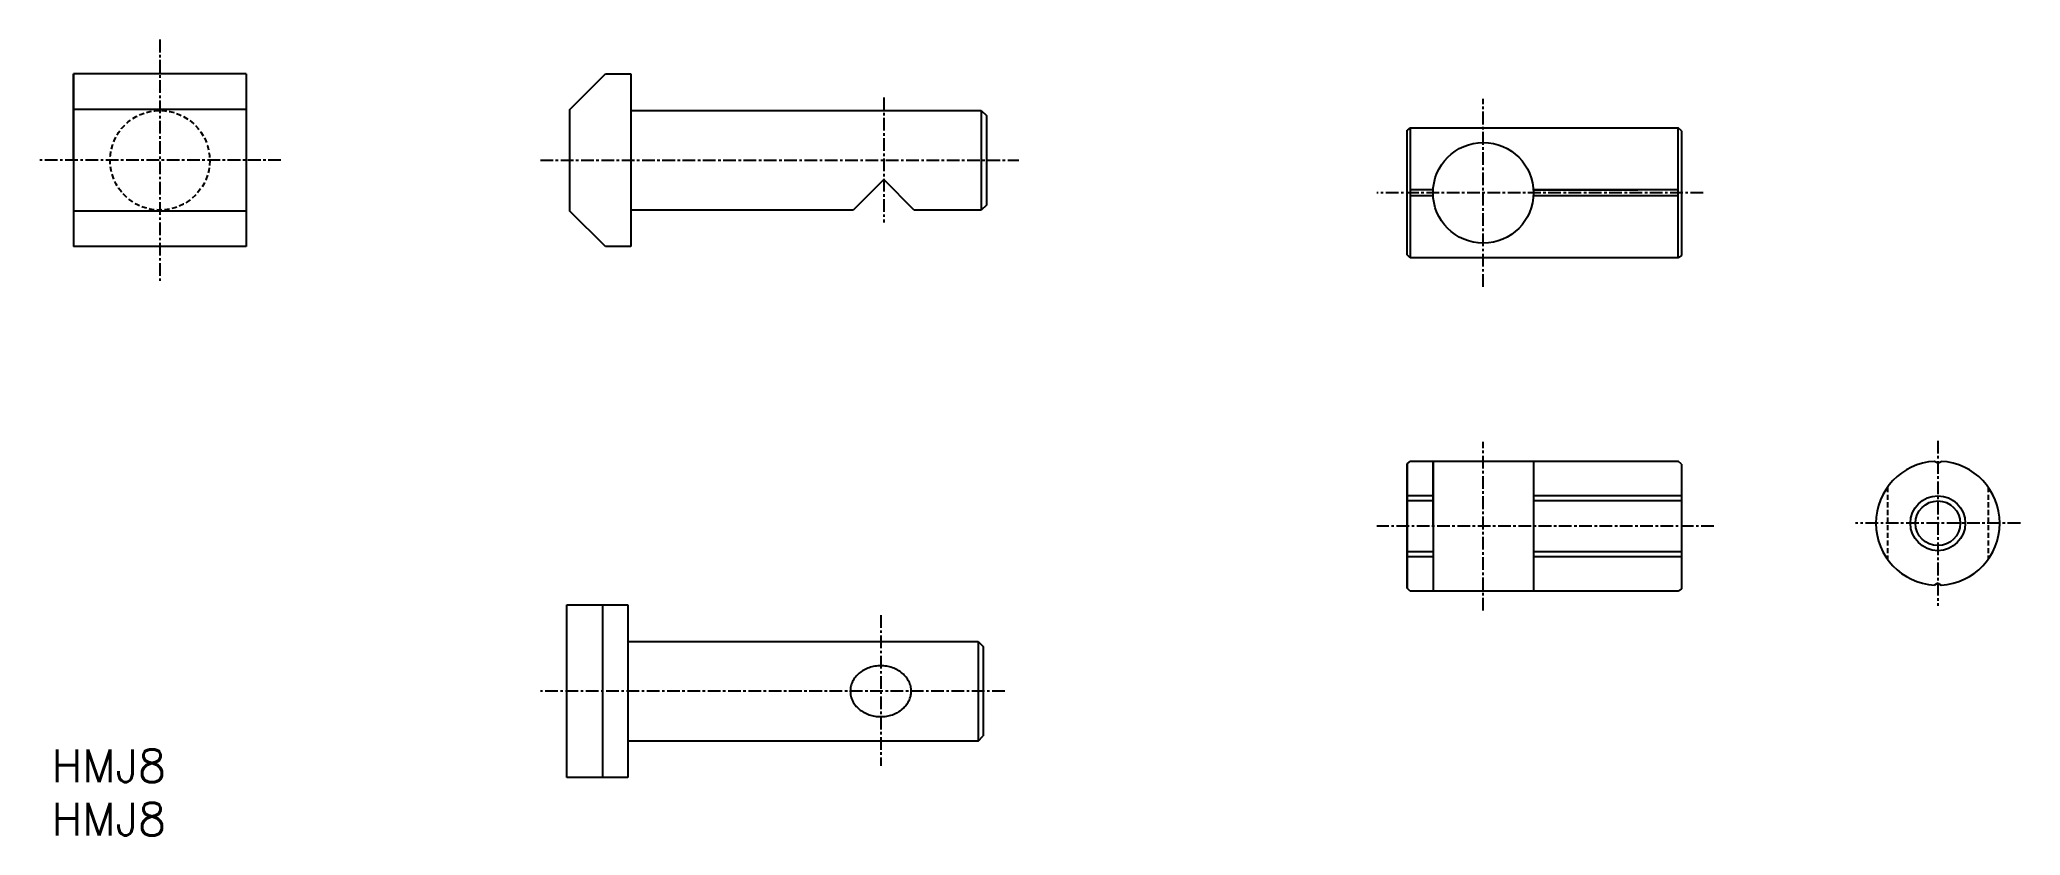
# Model space of a CAD drawing. Extents: x -12 to 183, y -66 to 12.
import ezdxf

# ---------------------------------------------------------------- set-up
doc = ezdxf.new("R2010")
doc.units = 0
doc.linetypes.add('CENTER', pattern=[2, 1.25, -0.25, 0.25, -0.25])
doc.linetypes.add('DASHED', pattern=[0.75, 0.5, -0.25])
doc.layers.get('0').update_dxf_attribs({"linetype": 'CONTINUOUS'})
doc.layers.add('CENTER', color=1, linetype='CENTER')
doc.styles.get("Standard").update_dxf_attribs({"font": 'txt.shx', "bigfont": 'bigfont.shx'})

msp = doc.modelspace()

# ---------------------------------------------------------------- linework, layer by layer
at = {"color": 7, "linetype": 'CONTINUOUS'}
for p, q in [((8.5, 8.5), (-8.5, 8.5)), ((-8.5, 0), (-8.5, 8.5)), ((-8.5, 8.5), (-8.5, -8.5)), ((8.5, 8.5), (8.5, -8.5)), ((40.36, 5), (43.86, 8.5)), ((43.86, 8.5), (46.36, 8.5)), ((46.36, 8.5), (46.36, -8.5)), ((46.36, 8.5), (46.36, -4.9)), ((8.5, 5), (-8.5, 5)), ((40.36, -5), (40.36, 5)), ((46.36, 4.9), (80.86, 4.9)), ((80.86, 4.9), (81.36, 4.4)), ((80.86, 4.9), (80.86, -4.9)), ((81.36, 4.4), (81.36, -4.4)), ((123.08, 3.2), (122.78, 2.97)), ((122.78, -9.3), (122.78, 2.97)), ((123.08, 3.2), (149.48, 3.2)), ((149.78, 2.9), (149.48, 3.2)), ((149.78, 2.9), (149.78, -9.37)), ((71.26, -1.9), (68.26, -4.9)), ((74.26, -4.9), (71.26, -1.9)), ((8.5, -5), (-8.5, -5)), ((43.86, -8.5), (40.36, -5)), ((68.26, -4.9), (46.36, -4.9)), ((46.36, -4.9), (46.36, -8.5)), ((80.86, -4.9), (74.26, -4.9)), ((81.36, -4.4), (80.86, -4.9)), ((8.5, -8.5), (-8.5, -8.5)), ((46.36, -8.5), (43.86, -8.5)), ((123.08, -9.6), (122.78, -9.3)), ((149.48, -9.6), (123.08, -9.6)), ((149.78, -9.37), (149.48, -9.6)), ((123.08, -29.63), (122.78, -29.86)), ((122.78, -29.86), (122.78, -42.13)), ((122.78, -42.13), (122.78, -29.86)), ((122.78, -42.13), (122.78, -29.86)), ((123.08, -29.63), (149.48, -29.63)), ((125.33, -36.03), (125.33, -29.63)), ((125.33, -29.63), (125.33, -42.43)), ((135.23, -29.63), (135.23, -42.43)), ((149.78, -29.93), (149.48, -29.63)), ((149.78, -29.93), (149.78, -42.2)), ((149.78, -29.93), (149.78, -42.2)), ((175.03, -29.83), (174.7, -29.64)), ((175.03, -29.83), (175.36, -29.64)), ((125.33, -33.53), (122.78, -33.53)), ((149.78, -33.53), (135.23, -33.53)), ((125.33, -38.53), (122.78, -38.53)), ((149.78, -38.53), (135.23, -38.53)), ((123.08, -42.43), (122.78, -42.13)), ((149.48, -42.43), (123.08, -42.43)), ((149.78, -42.2), (149.48, -42.43)), ((175.03, -41.63), (174.7, -41.82)), ((175.03, -41.63), (175.36, -41.82)), ((40.06, -60.77), (40.06, -43.77)), ((40.06, -43.77), (46.06, -43.77)), ((43.56, -43.77), (43.56, -60.77)), ((46.06, -43.77), (46.06, -57.17)), ((46.06, -43.77), (46.06, -60.77)), ((46.06, -47.37), (49.06, -47.37)), ((49.06, -47.37), (80.56, -47.37)), ((80.56, -47.37), (81.06, -47.87)), ((80.56, -47.37), (80.56, -57.17)), ((81.06, -47.87), (81.06, -56.67)), ((49.06, -57.17), (46.06, -57.17)), ((46.06, -57.17), (46.06, -60.77)), ((80.56, -57.17), (49.06, -57.17)), ((80.56, -57.17), (81.06, -56.67)), ((46.06, -60.77), (40.06, -60.77))]:
    msp.add_line(p, q, dxfattribs=at)
at = {"color": 3, "linetype": 'CONTINUOUS'}
for p, q in [((123.08, 3.2), (123.08, -9.6)), ((149.48, -9.6), (149.48, 3.2)), ((125.34, -2.9), (123.08, -2.9)), ((125.34, -3.5), (123.08, -3.5)), ((135.22, -2.9), (145.48, -2.9)), ((149.48, -2.9), (135.22, -2.9)), ((149.48, -3.5), (135.22, -3.5)), ((125.33, -33.03), (122.78, -33.03)), ((149.78, -33.03), (135.23, -33.03)), ((125.33, -39.03), (122.78, -39.03)), ((149.78, -39.03), (135.23, -39.03))]:
    msp.add_line(p, q, dxfattribs=at)
at = {"color": 3, "linetype": 'DASHED'}
for p, q in [((170.08, -32.17), (170.08, -39.29)), ((179.98, -32.17), (179.98, -39.29))]:
    msp.add_line(p, q, dxfattribs=at)
at = {"color": 7, "linetype": 'CONTINUOUS'}
msp.add_polyline3d([(73.96, -52.27, 0), (73.96, -52.14, 0), (73.95, -52.02, 0), (73.93, -51.9, 0), (73.91, -51.78, 0), (73.87, -51.66, 0), (73.83, -51.54, 0), (73.79, -51.42, 0), (73.73, -51.31, 0), (73.67, -51.2, 0), (73.61, -51.09, 0), (73.54, -50.98, 0), (73.46, -50.88, 0), (73.37, -50.78, 0), (73.28, -50.68, 0), (73.19, -50.59, 0), (73.08, -50.5, 0), (72.98, -50.41, 0), (72.87, -50.33, 0), (72.75, -50.26, 0), (72.63, -50.19, 0), (72.51, -50.12, 0), (72.38, -50.06, 0), (72.25, -50.01, 0), (72.11, -49.96, 0), (71.97, -49.91, 0), (71.83, -49.87, 0), (71.69, -49.84, 0), (71.55, -49.81, 0), (71.4, -49.79, 0), (71.26, -49.78, 0), (71.11, -49.77, 0), (70.96, -49.77, 0), (70.82, -49.77, 0), (70.67, -49.78, 0), (70.52, -49.79, 0), (70.38, -49.81, 0), (70.23, -49.84, 0), (70.09, -49.87, 0), (69.95, -49.91, 0), (69.81, -49.96, 0), (69.68, -50.01, 0), (69.55, -50.06, 0), (69.42, -50.12, 0), (69.3, -50.19, 0), (69.18, -50.26, 0), (69.06, -50.33, 0), (68.95, -50.41, 0), (68.84, -50.5, 0), (68.74, -50.59, 0), (68.64, -50.68, 0), (68.55, -50.78, 0), (68.47, -50.88, 0), (68.39, -50.98, 0), (68.32, -51.09, 0), (68.25, -51.2, 0), (68.19, -51.31, 0), (68.14, -51.42, 0), (68.09, -51.54, 0), (68.05, -51.66, 0), (68.02, -51.78, 0), (68, -51.9, 0), (67.98, -52.02, 0), (67.97, -52.14, 0), (67.96, -52.27, 0), (67.97, -52.39, 0), (67.98, -52.51, 0), (68, -52.63, 0), (68.02, -52.75, 0), (68.05, -52.87, 0), (68.09, -52.99, 0), (68.14, -53.11, 0), (68.19, -53.22, 0), (68.25, -53.34, 0), (68.32, -53.45, 0), (68.39, -53.55, 0), (68.47, -53.66, 0), (68.55, -53.76, 0), (68.64, -53.85, 0), (68.74, -53.95, 0), (68.84, -54.03, 0), (68.95, -54.12, 0), (69.06, -54.2, 0), (69.18, -54.27, 0), (69.3, -54.35, 0), (69.42, -54.41, 0), (69.55, -54.47, 0), (69.68, -54.53, 0), (69.81, -54.58, 0), (69.95, -54.62, 0), (70.09, -54.66, 0), (70.23, -54.69, 0), (70.38, -54.72, 0), (70.52, -54.74, 0), (70.67, -54.75, 0), (70.82, -54.76, 0), (70.96, -54.77, 0), (71.11, -54.76, 0), (71.26, -54.75, 0), (71.4, -54.74, 0), (71.55, -54.72, 0), (71.69, -54.69, 0), (71.83, -54.66, 0), (71.97, -54.62, 0), (72.11, -54.58, 0), (72.25, -54.53, 0), (72.38, -54.47, 0), (72.51, -54.41, 0), (72.63, -54.35, 0), (72.75, -54.27, 0), (72.87, -54.2, 0), (72.98, -54.12, 0), (73.08, -54.03, 0), (73.19, -53.95, 0), (73.28, -53.85, 0), (73.37, -53.76, 0), (73.46, -53.66, 0), (73.54, -53.55, 0), (73.61, -53.45, 0), (73.67, -53.34, 0), (73.73, -53.22, 0), (73.79, -53.11, 0), (73.83, -52.99, 0), (73.87, -52.87, 0), (73.91, -52.75, 0), (73.93, -52.63, 0), (73.95, -52.51, 0), (73.96, -52.39, 0), (73.96, -52.27, 0)], dxfattribs=at)
at = {"color": 3, "linetype": 'DASHED'}
msp.add_circle((0, 0), 4.9, dxfattribs=at)
at = {"color": 7, "linetype": 'CONTINUOUS'}
for centre, radius in [((130.28, -3.2), 4.95), ((175.03, -35.73), 2.2)]:
    msp.add_circle(centre, radius, dxfattribs=at)
at = {"color": 3, "linetype": 'CONTINUOUS'}
msp.add_circle((175.03, -35.73), 2.7, dxfattribs=at)
at = {"color": 7, "linetype": 'CONTINUOUS'}
for start, end in [(93.1097, 266.8903), (273.1097, 86.8903)]:
    msp.add_arc((175.03, -35.73), 6.1, start, end, dxfattribs=at)
at = {"layer": 'CENTER', "color": 1, "linetype": 'CENTER'}
for p, q in [((0, 11.88), (0, -11.88)), ((71.26, 6.17), (71.26, -6.11)), ((130.28, -12.46), (130.28, 6.06)), ((11.92, 0), (-11.84, 0)), ((37.46, 0), (84.57, 0)), ((151.93, -3.2), (119.81, -3.2)), ((130.28, -44.33), (130.28, -27.73)), ((175.03, -27.61), (175.03, -43.85)), ((152.98, -36.03), (119.81, -36.03)), ((183.15, -35.73), (166.91, -35.73)), ((70.96, -44.78), (70.96, -59.6)), ((83.18, -52.27), (37.47, -52.27))]:
    msp.add_line(p, q, dxfattribs=at)

# ---------------------------------------------------------------- texts
at = {"color": 7, "linetype": 'CONTINUOUS'}
for p in [(-10.65, -61.21), (-10.65, -66.46)]:
    msp.add_text('HMJ8', height=3.2, dxfattribs=at).set_placement(p)

doc.saveas('drawing.dxf')
